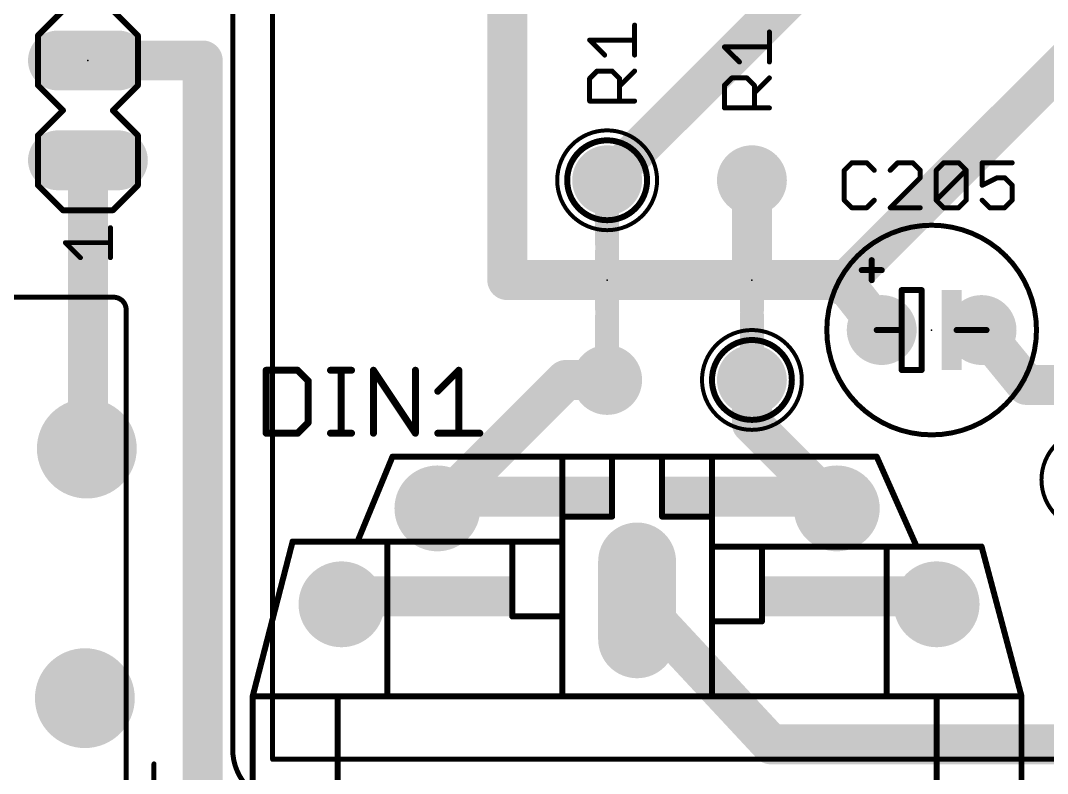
# Model space of a CAD drawing. Extents: x -4 to 220, y -9 to 53.
# Drawn here: x 97.85 to 123.98, y 8.28 to 27.43 of the extents above; entities that cross this region are included whole.
import ezdxf

# ---------------------------------------------------------------- set-up
doc = ezdxf.new("R2010")
doc.units = 0
for name, color, linetype in [('1', 14, 'CONTINUOUS'), ('16', 174, 'CONTINUOUS'), ('17', 94, 'CONTINUOUS'), ('21', 251, 'CONTINUOUS'), ('23', 178, 'CONTINUOUS'), ('25', 251, 'CONTINUOUS'), ('51', 251, 'CONTINUOUS')]:
    doc.layers.add(name, color=color, linetype=linetype)

# ---------------------------------------------------------------- blocks, each defined once
blk = doc.blocks.new('RECT')
blk.add_solid([(-0.5, -0.5), (0.5, -0.5), (-0.5, 0.5), (0.5, 0.5)])
blk = doc.blocks.new('ROUNDP')
at = {"const_width": 0.5}
blk.add_lwpolyline([(0, -0.25, 1), (0, 0.25, 1), (0, -0.25)], format="xyb", dxfattribs=at)
blk = doc.blocks.new('LONGP100')
at = {"const_width": 1}
blk.add_lwpolyline([(-0.5, 0), (0.5, 0)], dxfattribs=at)
at = {"const_width": 0.5}
for points in [[(-0.5, 0.25, 1), (-0.5, -0.25)], [(0.5, -0.25, 1), (0.5, 0.25)]]:
    blk.add_lwpolyline(points, format="xyb", dxfattribs=at)

msp = doc.modelspace()

# ---------------------------------------------------------------- linework, layer by layer
at = {"layer": '1'}
for points, const_width in [([(104.267, 8.636), (104.267, 36.195)], 0.127), ([(103.251, 29.845), (103.251, 8.89)], 0.127), ([(102.489, 26.416), (99.568, 26.416)], 1.016), ([(102.489, 5.969), (102.489, 26.416)], 1.016), ([(165.989, 8.636), (104.267, 8.636)], 0.127)]:
    msp.add_lwpolyline(points, dxfattribs=dict(at, const_width=const_width))
for points, const_width in [([(99.568, 26.67, 1), (99.568, 26.162)], 0.508), ([(102.743, 26.416, 1), (102.235, 26.416)], 0.508), ([(102.489, 26.162, 1), (102.489, 26.67)], 0.508), ([(103.251, 8.89, 0.4142), (104.648, 7.493)], 0.127), ([(103.2828, 8.89, 1), (103.2193, 8.89)], 0.0635), ([(103.2193, 8.89, 1), (103.2828, 8.89)], 0.0635), ([(104.267, 8.6678, 1), (104.267, 8.6043)], 0.0635), ([(104.2353, 8.636, 1), (104.2988, 8.636)], 0.0635)]:
    msp.add_lwpolyline(points, format="xyb", dxfattribs=dict(at, const_width=const_width))
at = {"layer": '16', "const_width": 1.016}
for points in [[(110.236, 43.307), (110.236, 20.828)], [(112.776, 23.368), (124.079, 34.671)], [(118.8085, 20.7645), (126.619, 28.575)], [(99.568, 16.383), (99.568, 23.876)], [(116.459, 20.828), (116.459, 23.368)], [(110.236, 20.828), (114.046, 20.828)], [(114.046, 20.828), (118.745, 20.828)], [(114.046, 20.828), (116.459, 20.828)], [(118.745, 20.828), (118.8085, 20.7645)], [(118.8085, 20.7645), (118.745, 20.701)], [(118.8085, 20.7645), (119.761, 19.558)], [(123.444, 18.161), (122.301, 19.558)], [(116.459, 18.288), (116.459, 18.415)], [(108.458, 15.02), (111.726, 18.288)], [(111.726, 18.288), (112.776, 18.288)], [(112.776, 18.288), (112.903, 18.288)], [(116.459, 17.179), (116.459, 18.288)], [(127.889, 18.161), (123.444, 18.161)], [(118.618, 15.02), (116.459, 17.179)], [(99.54, 16.542), (99.54, 16.383)], [(99.568, 16.383), (99.54, 16.411)], [(99.54, 16.383), (99.568, 16.383)], [(113.538, 12.68), (116.947, 9.017)], [(116.947, 9.017), (131.826, 9.017)]]:
    msp.add_lwpolyline(points, dxfattribs=at)
at = {"layer": '16'}
for points, const_width in [([(99.568, 28.956, 0.4142), (93.98, 23.368)], 1.016), ([(99.822, 23.876, 1), (99.314, 23.876)], 0.508), ([(112.5964, 23.5476, 1), (112.9556, 23.1884)], 0.508), ([(116.713, 23.368, 1), (116.205, 23.368)], 0.508), ([(110.236, 21.082, 1), (110.236, 20.574)], 0.508), ([(114.046, 21.082, 1), (114.046, 20.574)], 0.508), ([(114.046, 21.082, 1), (114.046, 20.574)], 0.508), ([(114.046, 20.574, 1), (114.046, 21.082)], 0.508), ([(116.459, 20.574, 1), (116.459, 21.082)], 0.508), ([(118.9246, 21.0076, 1), (118.5654, 20.6484)], 0.508), ([(119.0079, 20.9219, 1), (118.6091, 20.6071)], 0.508), ([(118.6289, 20.9441, 1), (118.9881, 20.5849)], 0.508), ([(118.9881, 20.5849, 1), (118.6289, 20.9441)], 0.508), ([(118.6289, 20.5849, 1), (118.9881, 20.9441)], 0.508), ([(118.745, 20.574, 1), (118.745, 21.082)], 0.508), ([(109.982, 20.828, 1), (110.49, 20.828)], 0.508), ([(116.205, 20.828, 1), (116.713, 20.828)], 0.508), ([(118.5654, 20.8806, 1), (118.9246, 20.5214)], 0.508), ([(119.5616, 19.4006, 1), (119.9604, 19.7154)], 0.508), ([(122.4976, 19.7188, 1), (122.1044, 19.3972)], 0.508), ([(116.713, 18.415, 1), (116.205, 18.415)], 0.508), ([(111.726, 18.542, 1), (111.726, 18.034)], 0.508), ([(111.9056, 18.1084, 1), (111.5464, 18.4676)], 0.508), ([(112.776, 18.542, 1), (112.776, 18.034)], 0.508), ([(112.776, 18.034, 1), (112.776, 18.542)], 0.508), ([(112.903, 18.034, 1), (112.903, 18.542)], 0.508), ([(116.713, 18.288, 1), (116.205, 18.288)], 0.508), ([(123.444, 18.415, 1), (123.444, 17.907)], 0.508), ([(123.2474, 18.0002, 1), (123.6406, 18.3218)], 0.508), ([(116.205, 18.288, 1), (116.713, 18.288)], 0.508), ([(116.6386, 17.3586, 1), (116.2794, 16.9994)], 0.508), ([(116.205, 17.179, 1), (116.713, 17.179)], 0.508), ([(99.794, 16.542, 1), (99.286, 16.542)], 0.508), ([(99.7196, 16.5906, 1), (99.3604, 16.2314)], 0.508), ([(99.54, 16.637, 1), (99.54, 16.129)], 0.508), ([(99.3884, 16.2034, 1), (99.7476, 16.5626)], 0.508), ([(99.568, 16.129, 1), (99.568, 16.637)], 0.508), ([(99.286, 16.383, 1), (99.794, 16.383)], 0.508), ([(99.314, 16.383, 1), (99.822, 16.383)], 0.508), ([(108.2784, 15.1996, 1), (108.6376, 14.8404)], 0.508), ([(118.4384, 14.8404, 1), (118.7976, 15.1996)], 0.508), ([(113.7239, 12.853, 1), (113.3521, 12.507)], 0.508), ([(93.98, 11.938, 0.4142), (98.933, 6.985)], 1.016), ([(116.947, 9.271, 1), (116.947, 8.763)], 0.508), ([(116.7611, 8.844, 1), (117.1329, 9.19)], 0.508)]:
    msp.add_lwpolyline(points, format="xyb", dxfattribs=dict(at, const_width=const_width))
at = {"layer": '21'}
for points, const_width in [([(98.298, 27.051), (98.933, 27.686)], 0.1524), ([(100.203, 27.686), (100.838, 27.051)], 0.1524), ([(98.298, 25.781), (98.298, 27.051)], 0.1524), ([(100.838, 27.051), (100.838, 25.781)], 0.1524), ([(98.933, 25.146), (98.298, 25.781)], 0.1524), ([(100.838, 25.781), (100.203, 25.146)], 0.1524), ([(98.298, 24.511), (98.933, 25.146)], 0.1524), ([(100.203, 25.146), (100.838, 24.511)], 0.1524), ([(98.298, 23.241), (98.298, 24.511)], 0.1524), ([(100.838, 24.511), (100.838, 23.241)], 0.1524), ([(98.298, 23.241), (98.933, 22.606)], 0.1524), ([(100.203, 22.606), (100.838, 23.241)], 0.1524), ([(98.933, 22.606), (100.203, 22.606)], 0.1524), ([(100.1395, 21.3995), (100.1395, 22.1622)], 0.127), ([(99.3769, 21.3995), (98.9955, 21.7808)], 0.127), ([(98.9955, 21.7808), (100.1395, 21.7808)], 0.127), ([(112.776, 21.59), (112.776, 20.066)], 0.6096), ([(116.459, 20.066), (116.459, 21.59)], 0.6096), ([(119.507, 20.828), (119.507, 21.336)], 0.1524), ([(119.253, 21.082), (119.761, 21.082)], 0.1524), ([(120.777, 20.574), (120.269, 20.574)], 0.1524), ([(120.269, 20.574), (120.269, 19.558)], 0.1524), ([(120.777, 18.542), (120.777, 20.574)], 0.1524), ([(100.2238, 20.392), (96.44, 20.392)], 0.127), ([(100.54, -0.508), (100.54, 20.0758)], 0.127), ([(119.634, 19.558), (120.269, 19.558)], 0.1524), ([(120.269, 19.558), (120.269, 18.542)], 0.1524), ([(121.666, 19.558), (122.428, 19.558)], 0.1524), ([(120.269, 18.542), (120.777, 18.542)], 0.1524), ([(111.633, 16.336), (111.633, 14.812)], 0.1524), ([(112.903, 16.336), (111.633, 16.336)], 0.1524), ([(112.903, 16.336), (112.903, 14.812)], 0.1524), ([(114.173, 16.336), (112.903, 16.336)], 0.1524), ([(115.443, 16.336), (114.173, 16.336)], 0.1524), ([(114.173, 16.336), (114.173, 14.812)], 0.1524), ([(115.443, 16.336), (115.443, 14.812)], 0.1524), ([(111.633, 14.812), (112.903, 14.812)], 0.1524), ([(111.633, 14.812), (111.633, 14.177)], 0.1524), ([(115.443, 14.812), (114.173, 14.812)], 0.1524), ([(115.443, 14.812), (115.443, 14.05)], 0.1524), ([(104.775, 14.177), (103.759, 10.24)], 0.1524), ([(111.633, 14.177), (110.363, 14.177)], 0.1524), ([(110.363, 14.177), (110.363, 12.272)], 0.1524), ([(111.633, 14.177), (111.633, 12.272)], 0.1524), ([(115.443, 14.05), (115.443, 12.145)], 0.1524), ([(116.713, 14.05), (115.443, 14.05)], 0.1524), ([(116.713, 14.05), (116.713, 12.145)], 0.1524), ([(122.301, 14.05), (123.317, 10.24)], 0.1524), ([(111.633, 12.272), (110.363, 12.272)], 0.1524), ([(111.633, 12.272), (111.633, 10.24)], 0.1524), ([(115.443, 12.145), (116.713, 12.145)], 0.1524), ([(115.443, 12.145), (115.443, 10.24)], 0.1524), ([(103.759, 5.541), (103.759, 10.24)], 0.1524), ([(105.918, 10.24), (103.759, 10.24)], 0.1524), ([(111.633, 10.24), (105.918, 10.24)], 0.1524), ([(105.918, 10.24), (105.918, 9.097)], 0.1524), ([(115.443, 10.24), (111.633, 10.24)], 0.1524), ([(121.158, 10.24), (115.443, 10.24)], 0.1524), ([(123.317, 10.24), (121.158, 10.24)], 0.1524), ([(121.158, 10.24), (121.158, 9.097)], 0.1524), ([(123.317, 5.541), (123.317, 10.24)], 0.1524)]:
    msp.add_lwpolyline(points, dxfattribs=dict(at, const_width=const_width))
for points, const_width in [([(98.3361, 27.051, 1), (98.2599, 27.051)], 0.0762), ([(98.2711, 27.0779, 1), (98.3249, 27.0241)], 0.0762), ([(100.8761, 27.051, 1), (100.7999, 27.051)], 0.0762), ([(100.8111, 27.0241, 1), (100.8649, 27.0779)], 0.0762), ([(98.2599, 25.781, 1), (98.3361, 25.781)], 0.0762), ([(98.3249, 25.8079, 1), (98.2711, 25.7541)], 0.0762), ([(100.7999, 25.781, 1), (100.8761, 25.781)], 0.0762), ([(100.8649, 25.7541, 1), (100.8111, 25.8079)], 0.0762), ([(98.9599, 25.1191, 1), (98.9061, 25.1729)], 0.0762), ([(98.9061, 25.1191, 1), (98.9599, 25.1729)], 0.0762), ([(100.2299, 25.1729, 1), (100.1761, 25.1191)], 0.0762), ([(100.1761, 25.1729, 1), (100.2299, 25.1191)], 0.0762), ([(98.3361, 24.511, 1), (98.2599, 24.511)], 0.0762), ([(98.2711, 24.5379, 1), (98.3249, 24.4841)], 0.0762), ([(100.8761, 24.511, 1), (100.7999, 24.511)], 0.0762), ([(100.8111, 24.4841, 1), (100.8649, 24.5379)], 0.0762), ([(112.776, 22.098, 1), (112.776, 24.638, 1), (112.776, 22.098)], 0.1016), ([(98.2599, 23.241, 1), (98.3361, 23.241)], 0.0762), ([(98.3249, 23.2679, 1), (98.2711, 23.2141)], 0.0762), ([(100.7999, 23.241, 1), (100.8761, 23.241)], 0.0762), ([(100.8649, 23.2141, 1), (100.8111, 23.2679)], 0.0762), ([(98.933, 22.6441, 1), (98.933, 22.5679)], 0.0762), ([(98.9061, 22.5791, 1), (98.9599, 22.6329)], 0.0762), ([(100.1761, 22.6329, 1), (100.2299, 22.5791)], 0.0762), ([(100.203, 22.5679, 1), (100.203, 22.6441)], 0.0762), ([(100.1713, 22.1622, 1), (100.1077, 22.1622)], 0.0635), ([(121.031, 16.891, 1), (121.031, 22.225, 1), (121.031, 16.891)], 0.127), ([(98.9955, 21.8126, 1), (98.9955, 21.7491)], 0.0635), ([(99.018, 21.8033, 1), (98.9731, 21.7584)], 0.0635), ([(100.1395, 21.7491, 1), (100.1395, 21.8126)], 0.0635), ([(112.9284, 21.59, 1), (112.6236, 21.59)], 0.3048), ([(116.6114, 21.59, 1), (116.3066, 21.59)], 0.3048), ([(99.3544, 21.377, 1), (99.3993, 21.422)], 0.0635), ([(100.1077, 21.3995, 1), (100.1713, 21.3995)], 0.0635), ([(119.5451, 21.336, 1), (119.4689, 21.336)], 0.0762), ([(119.253, 21.1201, 1), (119.253, 21.0439)], 0.0762), ([(119.761, 21.0439, 1), (119.761, 21.1201)], 0.0762), ([(119.4689, 20.828, 1), (119.5451, 20.828)], 0.0762), ([(120.269, 20.6121, 1), (120.269, 20.5359)], 0.0762), ([(120.3071, 20.574, 1), (120.2309, 20.574)], 0.0762), ([(120.8151, 20.574, 1), (120.7389, 20.574)], 0.0762), ([(120.777, 20.5359, 1), (120.777, 20.6121)], 0.0762), ([(100.54, 20.0758, 0.4142), (100.2238, 20.392)], 0.127), ([(100.2238, 20.4237, 1), (100.2238, 20.3603)], 0.0635), ([(100.2238, 20.3603, 1), (100.2238, 20.4237)], 0.0635), ([(100.5718, 20.0758, 1), (100.5083, 20.0758)], 0.0635), ([(112.6236, 20.066, 1), (112.9284, 20.066)], 0.3048), ([(116.3066, 20.066, 1), (116.6114, 20.066)], 0.3048), ([(100.5083, 20.0758, 1), (100.5718, 20.0758)], 0.0635), ([(116.459, 17.018, 1), (116.459, 19.558, 1), (116.459, 17.018)], 0.1016), ([(119.634, 19.5961, 1), (119.634, 19.5199)], 0.0762), ([(120.3071, 19.558, 1), (120.2309, 19.558)], 0.0762), ([(120.2309, 19.558, 1), (120.3071, 19.558)], 0.0762), ([(120.269, 19.5199, 1), (120.269, 19.5961)], 0.0762), ([(121.666, 19.5961, 1), (121.666, 19.5199)], 0.0762), ([(122.428, 19.5199, 1), (122.428, 19.5961)], 0.0762), ([(120.269, 18.5801, 1), (120.269, 18.5039)], 0.0762), ([(120.2309, 18.542, 1), (120.3071, 18.542)], 0.0762), ([(120.7389, 18.542, 1), (120.8151, 18.542)], 0.0762), ([(120.777, 18.5039, 1), (120.777, 18.5801)], 0.0762), ([(125.095, 14.478, 1), (125.095, 17.018, 1), (125.095, 14.478)], 0.1016), ([(111.6711, 16.336, 1), (111.5949, 16.336)], 0.0762), ([(111.633, 16.3741, 1), (111.633, 16.2979)], 0.0762), ([(112.9411, 16.336, 1), (112.8649, 16.336)], 0.0762), ([(112.903, 16.3741, 1), (112.903, 16.2979)], 0.0762), ([(112.903, 16.2979, 1), (112.903, 16.3741)], 0.0762), ([(114.173, 16.3741, 1), (114.173, 16.2979)], 0.0762), ([(114.2111, 16.336, 1), (114.1349, 16.336)], 0.0762), ([(114.173, 16.2979, 1), (114.173, 16.3741)], 0.0762), ([(115.4811, 16.336, 1), (115.4049, 16.336)], 0.0762), ([(115.443, 16.2979, 1), (115.443, 16.3741)], 0.0762), ([(111.633, 14.8501, 1), (111.633, 14.7739)], 0.0762), ([(111.6711, 14.812, 1), (111.5949, 14.812)], 0.0762), ([(111.5949, 14.812, 1), (111.6711, 14.812)], 0.0762), ([(112.8649, 14.812, 1), (112.9411, 14.812)], 0.0762), ([(112.903, 14.7739, 1), (112.903, 14.8501)], 0.0762), ([(114.173, 14.8501, 1), (114.173, 14.7739)], 0.0762), ([(114.1349, 14.812, 1), (114.2111, 14.812)], 0.0762), ([(115.4811, 14.812, 1), (115.4049, 14.812)], 0.0762), ([(115.4049, 14.812, 1), (115.4811, 14.812)], 0.0762), ([(115.443, 14.7739, 1), (115.443, 14.8501)], 0.0762), ([(104.8119, 14.1675, 1), (104.7381, 14.1865)], 0.0762), ([(110.363, 14.2151, 1), (110.363, 14.1389)], 0.0762), ([(110.4011, 14.177, 1), (110.3249, 14.177)], 0.0762), ([(111.6711, 14.177, 1), (111.5949, 14.177)], 0.0762), ([(111.5949, 14.177, 1), (111.6711, 14.177)], 0.0762), ([(111.633, 14.1389, 1), (111.633, 14.2151)], 0.0762), ([(115.4811, 14.05, 1), (115.4049, 14.05)], 0.0762), ([(115.443, 14.0881, 1), (115.443, 14.0119)], 0.0762), ([(116.7511, 14.05, 1), (116.6749, 14.05)], 0.0762), ([(116.713, 14.0119, 1), (116.713, 14.0881)], 0.0762), ([(122.3378, 14.0598, 1), (122.2642, 14.0402)], 0.0762), ([(115.4049, 14.05, 1), (115.4811, 14.05)], 0.0762), ([(110.363, 12.3101, 1), (110.363, 12.2339)], 0.0762), ([(110.3249, 12.272, 1), (110.4011, 12.272)], 0.0762), ([(111.6711, 12.272, 1), (111.5949, 12.272)], 0.0762), ([(111.5949, 12.272, 1), (111.6711, 12.272)], 0.0762), ([(111.633, 12.2339, 1), (111.633, 12.3101)], 0.0762), ([(115.443, 12.1831, 1), (115.443, 12.1069)], 0.0762), ([(115.4811, 12.145, 1), (115.4049, 12.145)], 0.0762), ([(115.4049, 12.145, 1), (115.4811, 12.145)], 0.0762), ([(116.6749, 12.145, 1), (116.7511, 12.145)], 0.0762), ([(116.713, 12.1069, 1), (116.713, 12.1831)], 0.0762), ([(103.7971, 10.24, 1), (103.7209, 10.24)], 0.0762), ([(103.759, 10.2781, 1), (103.759, 10.2019)], 0.0762), ([(103.7221, 10.2495, 1), (103.7959, 10.2305)], 0.0762), ([(105.918, 10.2781, 1), (105.918, 10.2019)], 0.0762), ([(105.9561, 10.24, 1), (105.8799, 10.24)], 0.0762), ([(105.918, 10.2019, 1), (105.918, 10.2781)], 0.0762), ([(111.633, 10.2781, 1), (111.633, 10.2019)], 0.0762), ([(111.5949, 10.24, 1), (111.6711, 10.24)], 0.0762), ([(111.633, 10.2019, 1), (111.633, 10.2781)], 0.0762), ([(115.443, 10.2781, 1), (115.443, 10.2019)], 0.0762), ([(115.4049, 10.24, 1), (115.4811, 10.24)], 0.0762), ([(115.443, 10.2019, 1), (115.443, 10.2781)], 0.0762), ([(121.158, 10.2781, 1), (121.158, 10.2019)], 0.0762), ([(121.1961, 10.24, 1), (121.1199, 10.24)], 0.0762), ([(121.158, 10.2019, 1), (121.158, 10.2781)], 0.0762), ([(123.3551, 10.24, 1), (123.2789, 10.24)], 0.0762), ([(123.2802, 10.2302, 1), (123.3538, 10.2498)], 0.0762), ([(123.317, 10.2019, 1), (123.317, 10.2781)], 0.0762), ([(105.8799, 9.097, 1), (105.9561, 9.097)], 0.0762), ([(121.1199, 9.097, 1), (121.1961, 9.097)], 0.0762)]:
    msp.add_lwpolyline(points, format="xyb", dxfattribs=dict(at, const_width=const_width))
at = {"layer": '23'}
for p in [(99.568, 26.416), (112.776, 20.828), (116.459, 20.828), (121.031, 19.558)]:
    msp.add_point(p, dxfattribs=at)
at = {"layer": '25'}
for points, const_width in [([(113.4745, 26.5537), (113.4745, 27.3163)], 0.127), ([(116.9035, 26.3789), (116.9035, 27.1415)], 0.127), ([(112.7118, 26.5537), (112.3305, 26.935)], 0.127), ([(112.3305, 26.935), (113.4745, 26.935)], 0.127), ([(116.1409, 26.3789), (115.7595, 26.7602)], 0.127), ([(115.7595, 26.7602), (116.9035, 26.7602)], 0.127), ([(112.3305, 25.9563), (112.5212, 26.147)], 0.127), ([(112.5212, 26.147), (112.9025, 26.147)], 0.127), ([(112.9025, 26.147), (113.0932, 25.9563)], 0.127), ([(113.0932, 25.7656), (113.4745, 26.147)], 0.127), ([(112.3305, 25.3843), (112.3305, 25.9563)], 0.127), ([(113.0932, 25.9563), (113.0932, 25.3843)], 0.127), ([(115.7595, 25.7815), (115.9502, 25.9722)], 0.127), ([(115.9502, 25.9722), (116.3315, 25.9722)], 0.127), ([(116.3315, 25.9722), (116.5222, 25.7815)], 0.127), ([(116.5222, 25.5908), (116.9035, 25.9722)], 0.127), ([(115.7595, 25.2095), (115.7595, 25.7815)], 0.127), ([(116.5222, 25.7815), (116.5222, 25.2095)], 0.127), ([(113.4745, 25.3843), (112.3305, 25.3843)], 0.127), ([(116.9035, 25.2095), (115.7595, 25.2095)], 0.127), ([(118.9992, 23.8135), (118.8085, 23.6228)], 0.127), ([(119.3805, 23.8135), (118.9992, 23.8135)], 0.127), ([(119.5712, 23.6228), (119.3805, 23.8135)], 0.127), ([(120.1686, 23.8135), (119.9779, 23.6228)], 0.127), ([(120.5499, 23.8135), (120.1686, 23.8135)], 0.127), ([(120.7405, 23.6228), (120.5499, 23.8135)], 0.127), ([(121.1473, 23.6228), (121.338, 23.8135)], 0.127), ([(121.338, 23.8135), (121.7193, 23.8135)], 0.127), ([(121.7193, 23.8135), (121.9099, 23.6228)], 0.127), ([(123.0793, 23.8135), (122.3167, 23.8135)], 0.127), ([(122.3167, 23.8135), (122.3167, 23.2415)], 0.127), ([(118.8085, 23.6228), (118.8085, 22.8602)], 0.127), ([(120.7405, 23.4322), (120.7405, 23.6228)], 0.127), ([(121.1473, 22.8602), (121.1473, 23.6228)], 0.127), ([(121.1473, 22.8602), (121.9099, 23.6228)], 0.127), ([(121.9099, 23.6228), (121.9099, 22.8602)], 0.127), ([(119.9779, 22.6695), (120.7405, 23.4322)], 0.127), ([(122.3167, 23.2415), (122.698, 23.4322)], 0.127), ([(122.698, 23.4322), (122.8887, 23.4322)], 0.127), ([(122.8887, 23.4322), (123.0793, 23.2415)], 0.127), ([(123.0793, 23.2415), (123.0793, 22.8602)], 0.127), ([(118.8085, 22.8602), (118.9992, 22.6695)], 0.127), ([(118.9992, 22.6695), (119.3805, 22.6695)], 0.127), ([(119.3805, 22.6695), (119.5712, 22.8602)], 0.127), ([(120.7405, 22.6695), (119.9779, 22.6695)], 0.127), ([(121.338, 22.6695), (121.1473, 22.8602)], 0.127), ([(121.7193, 22.6695), (121.338, 22.6695)], 0.127), ([(121.9099, 22.8602), (121.7193, 22.6695)], 0.127), ([(122.5074, 22.6695), (122.3167, 22.8602)], 0.127), ([(122.8887, 22.6695), (122.5074, 22.6695)], 0.127), ([(123.0793, 22.8602), (122.8887, 22.6695)], 0.127), ([(104.1019, 18.5345), (104.1019, 16.9329)], 0.1778), ([(104.9027, 18.5345), (104.1019, 18.5345)], 0.1778), ([(105.1696, 18.2675), (104.9027, 18.5345)], 0.1778), ([(105.7391, 18.5345), (106.2729, 18.5345)], 0.1778), ([(106.006, 16.9329), (106.006, 18.5345)], 0.1778), ([(106.8305, 16.9329), (106.8305, 18.5345)], 0.1778), ([(106.8305, 18.5345), (107.8982, 16.9329)], 0.1778), ([(107.8982, 16.9329), (107.8982, 18.5345)], 0.1778), ([(108.4677, 18.0006), (109.0015, 18.5345)], 0.1778), ([(109.0015, 18.5345), (109.0015, 16.9329)], 0.1778), ([(105.1696, 17.1998), (105.1696, 18.2675)], 0.1778), ([(104.9027, 16.9329), (105.1696, 17.1998)], 0.1778), ([(104.1019, 16.9329), (104.9027, 16.9329)], 0.1778), ([(105.7391, 16.9329), (106.2729, 16.9329)], 0.1778), ([(108.4677, 16.9329), (109.5354, 16.9329)], 0.1778), ([(101.2478, 7.485), (101.2478, 8.5188)], 0.127)]:
    msp.add_lwpolyline(points, dxfattribs=dict(at, const_width=const_width))
for points, const_width in [([(113.5063, 27.3163, 1), (113.4428, 27.3163)], 0.0635), ([(116.9353, 27.1415, 1), (116.8718, 27.1415)], 0.0635), ([(112.3305, 26.9668, 1), (112.3305, 26.9033)], 0.0635), ([(112.353, 26.9575, 1), (112.3081, 26.9126)], 0.0635), ([(113.4745, 26.9033, 1), (113.4745, 26.9668)], 0.0635), ([(115.7595, 26.792, 1), (115.7595, 26.7285)], 0.0635), ([(115.782, 26.7827, 1), (115.7371, 26.7378)], 0.0635), ([(116.9035, 26.7285, 1), (116.9035, 26.792)], 0.0635), ([(112.6894, 26.5312, 1), (112.7343, 26.5762)], 0.0635), ([(113.4428, 26.5537, 1), (113.5063, 26.5537)], 0.0635), ([(116.1184, 26.3564, 1), (116.1633, 26.4013)], 0.0635), ([(116.8718, 26.3789, 1), (116.9353, 26.3789)], 0.0635), ([(112.5212, 26.1787, 1), (112.5212, 26.1152)], 0.0635), ([(112.5436, 26.1245, 1), (112.4987, 26.1694)], 0.0635), ([(112.925, 26.1694, 1), (112.8801, 26.1245)], 0.0635), ([(112.9025, 26.1152, 1), (112.9025, 26.1787)], 0.0635), ([(113.497, 26.1245, 1), (113.452, 26.1694)], 0.0635), ([(112.3623, 25.9563, 1), (112.2988, 25.9563)], 0.0635), ([(112.3081, 25.9787, 1), (112.353, 25.9338)], 0.0635), ([(113.1249, 25.9563, 1), (113.0614, 25.9563)], 0.0635), ([(113.0707, 25.9338, 1), (113.1156, 25.9787)], 0.0635), ([(115.9502, 26.0039, 1), (115.9502, 25.9404)], 0.0635), ([(115.9726, 25.9497, 1), (115.9277, 25.9946)], 0.0635), ([(116.354, 25.9946, 1), (116.3091, 25.9497)], 0.0635), ([(116.3315, 25.9404, 1), (116.3315, 26.0039)], 0.0635), ([(116.926, 25.9497, 1), (116.881, 25.9946)], 0.0635), ([(113.0707, 25.7881, 1), (113.1156, 25.7432)], 0.0635), ([(115.7913, 25.7815, 1), (115.7278, 25.7815)], 0.0635), ([(115.7371, 25.8039, 1), (115.782, 25.759)], 0.0635), ([(116.5539, 25.7815, 1), (116.4904, 25.7815)], 0.0635), ([(116.4997, 25.6133, 1), (116.5446, 25.5684)], 0.0635), ([(116.4997, 25.759, 1), (116.5446, 25.8039)], 0.0635), ([(112.3305, 25.4161, 1), (112.3305, 25.3526)], 0.0635), ([(112.2988, 25.3843, 1), (112.3623, 25.3843)], 0.0635), ([(113.0614, 25.3843, 1), (113.1249, 25.3843)], 0.0635), ([(113.4745, 25.3526, 1), (113.4745, 25.4161)], 0.0635), ([(115.7595, 25.2413, 1), (115.7595, 25.1778)], 0.0635), ([(115.7278, 25.2095, 1), (115.7913, 25.2095)], 0.0635), ([(116.4904, 25.2095, 1), (116.5539, 25.2095)], 0.0635), ([(116.9035, 25.1778, 1), (116.9035, 25.2413)], 0.0635), ([(118.9992, 23.8452, 1), (118.9992, 23.7817)], 0.0635), ([(119.0216, 23.791, 1), (118.9767, 23.8359)], 0.0635), ([(119.4029, 23.8359, 1), (119.358, 23.791)], 0.0635), ([(119.3805, 23.7817, 1), (119.3805, 23.8452)], 0.0635), ([(120.1686, 23.8452, 1), (120.1686, 23.7817)], 0.0635), ([(120.191, 23.791, 1), (120.1461, 23.8359)], 0.0635), ([(120.5723, 23.8359, 1), (120.5274, 23.791)], 0.0635), ([(120.5499, 23.7817, 1), (120.5499, 23.8452)], 0.0635), ([(121.338, 23.8452, 1), (121.338, 23.7817)], 0.0635), ([(121.3604, 23.791, 1), (121.3155, 23.8359)], 0.0635), ([(121.7417, 23.8359, 1), (121.6968, 23.791)], 0.0635), ([(121.7193, 23.7817, 1), (121.7193, 23.8452)], 0.0635), ([(122.3484, 23.8135, 1), (122.2849, 23.8135)], 0.0635), ([(122.3167, 23.8452, 1), (122.3167, 23.7817)], 0.0635), ([(123.0793, 23.7817, 1), (123.0793, 23.8452)], 0.0635), ([(118.8403, 23.6228, 1), (118.7768, 23.6228)], 0.0635), ([(118.786, 23.6453, 1), (118.831, 23.6004)], 0.0635), ([(119.5487, 23.6004, 1), (119.5936, 23.6453)], 0.0635), ([(119.9554, 23.6453, 1), (120.0003, 23.6004)], 0.0635), ([(120.7723, 23.6228, 1), (120.7088, 23.6228)], 0.0635), ([(120.7181, 23.6004, 1), (120.763, 23.6453)], 0.0635), ([(121.179, 23.6228, 1), (121.1155, 23.6228)], 0.0635), ([(121.1248, 23.6453, 1), (121.1697, 23.6004)], 0.0635), ([(121.9417, 23.6228, 1), (121.8782, 23.6228)], 0.0635), ([(121.9324, 23.6004, 1), (121.8875, 23.6453)], 0.0635), ([(121.8875, 23.6004, 1), (121.9324, 23.6453)], 0.0635), ([(120.7088, 23.4322, 1), (120.7723, 23.4322)], 0.0635), ([(120.763, 23.4097, 1), (120.7181, 23.4546)], 0.0635), ([(122.2849, 23.2415, 1), (122.3484, 23.2415)], 0.0635), ([(122.3025, 23.2699, 1), (122.3309, 23.2131)], 0.0635), ([(122.698, 23.4639, 1), (122.698, 23.4004)], 0.0635), ([(122.7122, 23.4038, 1), (122.6838, 23.4605)], 0.0635), ([(122.9111, 23.4546, 1), (122.8662, 23.4097)], 0.0635), ([(122.8887, 23.4004, 1), (122.8887, 23.4639)], 0.0635), ([(123.1111, 23.2415, 1), (123.0476, 23.2415)], 0.0635), ([(123.0569, 23.219, 1), (123.1018, 23.2639)], 0.0635), ([(118.831, 22.8826, 1), (118.786, 22.8377)], 0.0635), ([(118.7768, 22.8602, 1), (118.8403, 22.8602)], 0.0635), ([(118.9992, 22.7012, 1), (118.9992, 22.6378)], 0.0635), ([(119.3805, 22.6378, 1), (119.3805, 22.7012)], 0.0635), ([(119.5936, 22.8377, 1), (119.5487, 22.8826)], 0.0635), ([(119.9779, 22.7012, 1), (119.9779, 22.6378)], 0.0635), ([(120.7405, 22.6378, 1), (120.7405, 22.7012)], 0.0635), ([(121.1155, 22.8602, 1), (121.179, 22.8602)], 0.0635), ([(121.1697, 22.8826, 1), (121.1248, 22.8377)], 0.0635), ([(121.1248, 22.8826, 1), (121.1697, 22.8377)], 0.0635), ([(121.338, 22.7012, 1), (121.338, 22.6378)], 0.0635), ([(121.7193, 22.6378, 1), (121.7193, 22.7012)], 0.0635), ([(121.8782, 22.8602, 1), (121.9417, 22.8602)], 0.0635), ([(121.9324, 22.8377, 1), (121.8875, 22.8826)], 0.0635), ([(122.3391, 22.8826, 1), (122.2942, 22.8377)], 0.0635), ([(122.5074, 22.7012, 1), (122.5074, 22.6378)], 0.0635), ([(122.8887, 22.6378, 1), (122.8887, 22.7012)], 0.0635), ([(123.0476, 22.8602, 1), (123.1111, 22.8602)], 0.0635), ([(123.1018, 22.8377, 1), (123.0569, 22.8826)], 0.0635), ([(118.9767, 22.647, 1), (119.0216, 22.692)], 0.0635), ([(119.358, 22.692, 1), (119.4029, 22.647)], 0.0635), ([(119.9554, 22.692, 1), (120.0003, 22.647)], 0.0635), ([(121.3155, 22.647, 1), (121.3604, 22.692)], 0.0635), ([(121.6968, 22.692, 1), (121.7417, 22.647)], 0.0635), ([(122.4849, 22.647, 1), (122.5298, 22.692)], 0.0635), ([(122.8662, 22.692, 1), (122.9111, 22.647)], 0.0635), ([(104.1019, 18.5789, 1), (104.1019, 18.49)], 0.0889), ([(104.1463, 18.5345, 1), (104.0575, 18.5345)], 0.0889), ([(104.9341, 18.5659, 1), (104.8713, 18.503)], 0.0889), ([(104.9027, 18.49, 1), (104.9027, 18.5789)], 0.0889), ([(105.7391, 18.5789, 1), (105.7391, 18.49)], 0.0889), ([(106.0504, 18.5345, 1), (105.9615, 18.5345)], 0.0889), ([(106.2729, 18.49, 1), (106.2729, 18.5789)], 0.0889), ([(106.8749, 18.5345, 1), (106.786, 18.5345)], 0.0889), ([(106.8675, 18.5591, 1), (106.7935, 18.5098)], 0.0889), ([(107.9427, 18.5345, 1), (107.8538, 18.5345)], 0.0889), ([(109.046, 18.5345, 1), (108.9571, 18.5345)], 0.0889), ([(109.0329, 18.503, 1), (108.9701, 18.5659)], 0.0889), ([(105.2141, 18.2675, 1), (105.1252, 18.2675)], 0.0889), ([(105.1382, 18.2361, 1), (105.201, 18.299)], 0.0889), ([(108.4362, 18.032, 1), (108.4991, 17.9692)], 0.0889), ([(105.1252, 17.1998, 1), (105.2141, 17.1998)], 0.0889), ([(105.201, 17.1684, 1), (105.1382, 17.2313)], 0.0889), ([(104.1019, 16.9774, 1), (104.1019, 16.8884)], 0.0889), ([(104.8713, 16.9643, 1), (104.9341, 16.9015)], 0.0889), ([(104.9027, 16.8884, 1), (104.9027, 16.9774)], 0.0889), ([(105.7391, 16.9774, 1), (105.7391, 16.8884)], 0.0889), ([(106.2729, 16.8884, 1), (106.2729, 16.9774)], 0.0889), ([(107.8612, 16.9082, 1), (107.9352, 16.9576)], 0.0889), ([(108.4677, 16.9774, 1), (108.4677, 16.8884)], 0.0889), ([(109.5354, 16.8884, 1), (109.5354, 16.9774)], 0.0889), ([(104.0575, 16.9329, 1), (104.1463, 16.9329)], 0.0889), ([(105.9615, 16.9329, 1), (106.0504, 16.9329)], 0.0889), ([(106.786, 16.9329, 1), (106.8749, 16.9329)], 0.0889), ([(107.8538, 16.9329, 1), (107.9427, 16.9329)], 0.0889), ([(108.9571, 16.9329, 1), (109.046, 16.9329)], 0.0889), ([(101.2795, 8.5188, 1), (101.216, 8.5188)], 0.0635)]:
    msp.add_lwpolyline(points, format="xyb", dxfattribs=dict(at, const_width=const_width))
at = {"layer": '51'}
for points, const_width in [([(112.776, 22.352, 1), (112.776, 24.384, 1), (112.776, 22.352)], 0.1524), ([(112.9284, 23.368, 1), (112.6236, 23.368)], 0.3048), ([(116.6114, 23.368, 1), (116.3066, 23.368)], 0.3048), ([(112.6236, 21.717, 1), (112.9284, 21.717)], 0.3048), ([(116.3066, 21.717, 1), (116.6114, 21.717)], 0.3048), ([(112.9284, 19.939, 1), (112.6236, 19.939)], 0.3048), ([(116.6114, 19.939, 1), (116.3066, 19.939)], 0.3048), ([(116.459, 17.272, 1), (116.459, 19.304, 1), (116.459, 17.272)], 0.1524), ([(112.6236, 18.288, 1), (112.9284, 18.288)], 0.3048), ([(116.3066, 18.288, 1), (116.6114, 18.288)], 0.3048), ([(107.315, 16.3741, 1), (107.315, 16.2979)], 0.0762), ([(107.3502, 16.3215, 1), (107.2798, 16.3505)], 0.0762), ([(111.633, 16.2979, 1), (111.633, 16.3741)], 0.0762), ([(115.443, 16.3741, 1), (115.443, 16.2979)], 0.0762), ([(119.6688, 16.3515, 1), (119.5992, 16.3205)], 0.0762), ([(119.634, 16.2979, 1), (119.634, 16.3741)], 0.0762), ([(104.775, 14.2151, 1), (104.775, 14.1389)], 0.0762), ([(106.426, 14.2151, 1), (106.426, 14.1389)], 0.0762), ([(106.3908, 14.1915, 1), (106.4612, 14.1625)], 0.0762), ([(106.426, 14.1389, 1), (106.426, 14.2151)], 0.0762), ([(107.2261, 14.177, 1), (107.1499, 14.177)], 0.0762), ([(107.188, 14.2151, 1), (107.188, 14.1389)], 0.0762), ([(107.188, 14.1389, 1), (107.188, 14.2151)], 0.0762), ([(110.363, 14.1389, 1), (110.363, 14.2151)], 0.0762), ([(116.713, 14.0881, 1), (116.713, 14.0119)], 0.0762), ([(119.888, 14.0881, 1), (119.888, 14.0119)], 0.0762), ([(119.9261, 14.05, 1), (119.8499, 14.05)], 0.0762), ([(119.888, 14.0119, 1), (119.888, 14.0881)], 0.0762), ([(120.65, 14.0881, 1), (120.65, 14.0119)], 0.0762), ([(120.65, 14.0119, 1), (120.65, 14.0881)], 0.0762), ([(122.301, 14.0119, 1), (122.301, 14.0881)], 0.0762), ([(120.6152, 14.0345, 1), (120.6848, 14.0655)], 0.0762), ([(107.1499, 10.24, 1), (107.2261, 10.24)], 0.0762), ([(119.8499, 10.24, 1), (119.9261, 10.24)], 0.0762), ([(105.9561, 9.097, 1), (105.8799, 9.097)], 0.0762), ([(121.1961, 9.097, 1), (121.1199, 9.097)], 0.0762)]:
    msp.add_lwpolyline(points, format="xyb", dxfattribs=dict(at, const_width=const_width))
for points, const_width in [([(112.776, 23.368), (112.776, 21.717)], 0.6096), ([(116.459, 21.717), (116.459, 23.368)], 0.6096), ([(112.776, 19.939), (112.776, 18.288)], 0.6096), ([(116.459, 18.288), (116.459, 19.939)], 0.6096), ([(106.426, 14.177), (107.315, 16.336)], 0.1524), ([(111.633, 16.336), (107.315, 16.336)], 0.1524), ([(119.634, 16.336), (115.443, 16.336)], 0.1524), ([(119.634, 16.336), (120.65, 14.05)], 0.1524), ([(104.775, 14.177), (106.426, 14.177)], 0.1524), ([(107.188, 14.177), (106.426, 14.177)], 0.1524), ([(107.188, 14.177), (107.188, 10.24)], 0.1524), ([(110.363, 14.177), (107.188, 14.177)], 0.1524), ([(119.888, 14.05), (116.713, 14.05)], 0.1524), ([(120.65, 14.05), (119.888, 14.05)], 0.1524), ([(119.888, 14.05), (119.888, 10.24)], 0.1524), ([(122.301, 14.05), (120.65, 14.05)], 0.1524), ([(105.918, 9.097), (105.918, 6.303)], 0.1524), ([(121.158, 9.097), (121.158, 6.303)], 0.1524)]:
    msp.add_lwpolyline(points, dxfattribs=dict(at, const_width=const_width))

# ---------------------------------------------------------------- block references
at = {"layer": '17'}
for name, p, xscale, yscale, rotation in [('LONGP100', (99.568, 26.416), 1.524, 1.524, 180), ('LONGP100', (99.568, 26.416), 1.524, 1.524, 180), ('ROUNDP', (99.568, 26.416), 1.524, 1.524, 180), ('ROUNDP', (99.568, 26.416), 1.524, 1.524, 180), ('ROUNDP', (99.568, 26.416), 1.524, 1.524, 180), ('ROUNDP', (99.568, 26.416), 1.524, 1.524, 180), ('ROUNDP', (99.568, 26.416), 1.524, 1.524, 180), ('ROUNDP', (99.568, 26.416), 1.524, 1.524, 180), ('ROUNDP', (99.568, 26.416), 1.524, 1.524, 180), ('ROUNDP', (99.568, 26.416), 1.524, 1.524, 180), ('ROUNDP', (99.568, 26.416), 1.524, 1.524, 180), ('ROUNDP', (99.568, 26.416), 1.524, 1.524, 180), ('ROUNDP', (99.568, 26.416), 1.524, 1.524, 180), ('ROUNDP', (99.568, 26.416), 1.524, 1.524, 180), ('ROUNDP', (99.568, 26.416), 1.524, 1.524, 180), ('ROUNDP', (99.568, 26.416), 1.524, 1.524, 180), ('LONGP100', (99.568, 23.876), 1.524, 1.524, 180), ('LONGP100', (99.568, 23.876), 1.524, 1.524, 180), ('ROUNDP', (99.568, 23.876), 1.524, 1.524, 180), ('ROUNDP', (99.568, 23.876), 1.524, 1.524, 180), ('ROUNDP', (99.568, 23.876), 1.524, 1.524, 180), ('ROUNDP', (99.568, 23.876), 1.524, 1.524, 180), ('ROUNDP', (99.568, 23.876), 1.524, 1.524, 180), ('ROUNDP', (99.568, 23.876), 1.524, 1.524, 180), ('ROUNDP', (99.568, 23.876), 1.524, 1.524, 180), ('ROUNDP', (99.568, 23.876), 1.524, 1.524, 180), ('ROUNDP', (99.568, 23.876), 1.524, 1.524, 180), ('ROUNDP', (99.568, 23.876), 1.524, 1.524, 180), ('ROUNDP', (99.568, 23.876), 1.524, 1.524, 180), ('ROUNDP', (99.568, 23.876), 1.524, 1.524, 180), ('ROUNDP', (99.568, 23.876), 1.524, 1.524, 180), ('ROUNDP', (99.568, 23.876), 1.524, 1.524, 180), ('ROUNDP', (112.776, 23.368), 1.778, 1.778, 270), ('ROUNDP', (112.776, 23.368), 1.778, 1.778, 270), ('ROUNDP', (112.776, 23.368), 1.508, 1.508, 270), ('ROUNDP', (112.776, 23.368), 1.508, 1.508, 270), ('ROUNDP', (112.776, 23.368), 1.508, 1.508, 270), ('ROUNDP', (112.776, 23.368), 1.508, 1.508, 270), ('ROUNDP', (112.776, 23.368), 1.508, 1.508, 270), ('ROUNDP', (112.776, 23.368), 1.508, 1.508, 270), ('ROUNDP', (112.776, 23.368), 1.508, 1.508, 270), ('ROUNDP', (112.776, 23.368), 1.508, 1.508, 270), ('ROUNDP', (112.776, 23.368), 1.508, 1.508, 270), ('ROUNDP', (112.776, 23.368), 1.508, 1.508, 270), ('ROUNDP', (112.776, 23.368), 1.508, 1.508, 270), ('ROUNDP', (112.776, 23.368), 1.508, 1.508, 270), ('ROUNDP', (112.776, 23.368), 1.508, 1.508, 270), ('ROUNDP', (112.776, 23.368), 1.508, 1.508, 270), ('ROUNDP', (116.459, 23.368), 1.778, 1.778, 90), ('ROUNDP', (116.459, 23.368), 1.778, 1.778, 90), ('ROUNDP', (116.459, 23.368), 1.508, 1.508, 90), ('ROUNDP', (116.459, 23.368), 1.508, 1.508, 90), ('ROUNDP', (116.459, 23.368), 1.508, 1.508, 90), ('ROUNDP', (116.459, 23.368), 1.508, 1.508, 90), ('ROUNDP', (116.459, 23.368), 1.508, 1.508, 90), ('ROUNDP', (116.459, 23.368), 1.508, 1.508, 90), ('ROUNDP', (116.459, 23.368), 1.508, 1.508, 90), ('ROUNDP', (116.459, 23.368), 1.508, 1.508, 90), ('ROUNDP', (116.459, 23.368), 1.508, 1.508, 90), ('ROUNDP', (116.459, 23.368), 1.508, 1.508, 90), ('ROUNDP', (116.459, 23.368), 1.508, 1.508, 90), ('ROUNDP', (116.459, 23.368), 1.508, 1.508, 90), ('ROUNDP', (116.459, 23.368), 1.508, 1.508, 90), ('ROUNDP', (116.459, 23.368), 1.508, 1.508, 90), ('ROUNDP', (112.776, 18.288), 1.778, 1.778, 270), ('ROUNDP', (112.776, 18.288), 1.778, 1.778, 270), ('ROUNDP', (116.459, 18.288), 1.778, 1.778, 90), ('ROUNDP', (116.459, 18.288), 1.778, 1.778, 90), ('ROUNDP', (112.776, 18.288), 1.508, 1.508, 270), ('ROUNDP', (112.776, 18.288), 1.508, 1.508, 270), ('ROUNDP', (112.776, 18.288), 1.508, 1.508, 270), ('ROUNDP', (112.776, 18.288), 1.508, 1.508, 270), ('ROUNDP', (112.776, 18.288), 1.508, 1.508, 270), ('ROUNDP', (112.776, 18.288), 1.508, 1.508, 270), ('ROUNDP', (112.776, 18.288), 1.508, 1.508, 270), ('ROUNDP', (112.776, 18.288), 1.508, 1.508, 270), ('ROUNDP', (112.776, 18.288), 1.508, 1.508, 270), ('ROUNDP', (112.776, 18.288), 1.508, 1.508, 270), ('ROUNDP', (112.776, 18.288), 1.508, 1.508, 270), ('ROUNDP', (112.776, 18.288), 1.508, 1.508, 270), ('ROUNDP', (112.776, 18.288), 1.508, 1.508, 270), ('ROUNDP', (112.776, 18.288), 1.508, 1.508, 270), ('ROUNDP', (116.459, 18.288), 1.508, 1.508, 90), ('ROUNDP', (116.459, 18.288), 1.508, 1.508, 90), ('ROUNDP', (116.459, 18.288), 1.508, 1.508, 90), ('ROUNDP', (116.459, 18.288), 1.508, 1.508, 90), ('ROUNDP', (116.459, 18.288), 1.508, 1.508, 90), ('ROUNDP', (116.459, 18.288), 1.508, 1.508, 90), ('ROUNDP', (116.459, 18.288), 1.508, 1.508, 90), ('ROUNDP', (116.459, 18.288), 1.508, 1.508, 90), ('ROUNDP', (116.459, 18.288), 1.508, 1.508, 90), ('ROUNDP', (116.459, 18.288), 1.508, 1.508, 90), ('ROUNDP', (116.459, 18.288), 1.508, 1.508, 90), ('ROUNDP', (116.459, 18.288), 1.508, 1.508, 90), ('ROUNDP', (116.459, 18.288), 1.508, 1.508, 90), ('ROUNDP', (116.459, 18.288), 1.508, 1.508, 90), ('LONGP100', (113.538, 12.68), 1.9812, 1.9812, 90), ('LONGP100', (113.538, 12.68), 1.9812, 1.9812, 90), ('ROUNDP', (113.538, 12.68), 1.9812, 1.9812, 90), ('ROUNDP', (113.538, 12.68), 1.9812, 1.9812, 90), ('ROUNDP', (113.538, 12.68), 1.9812, 1.9812, 90), ('ROUNDP', (113.538, 12.68), 1.9812, 1.9812, 90), ('ROUNDP', (113.538, 12.68), 1.9812, 1.9812, 90), ('ROUNDP', (113.538, 12.68), 1.9812, 1.9812, 90), ('ROUNDP', (113.538, 12.68), 1.9812, 1.9812, 90), ('ROUNDP', (113.538, 12.68), 1.9812, 1.9812, 90), ('ROUNDP', (113.538, 12.68), 1.9812, 1.9812, 90), ('ROUNDP', (113.538, 12.68), 1.9812, 1.9812, 90), ('ROUNDP', (113.538, 12.68), 1.9812, 1.9812, 90), ('ROUNDP', (113.538, 12.68), 1.9812, 1.9812, 90), ('ROUNDP', (113.538, 12.68), 1.9812, 1.9812, 90), ('ROUNDP', (113.538, 12.68), 1.9812, 1.9812, 90)]:
    msp.add_blockref(name, p, dxfattribs=dict(at, xscale=xscale, yscale=yscale, rotation=rotation))
for p, xscale, yscale in [((119.761, 19.558), 1.778, 1.778), ((119.761, 19.558), 1.778, 1.778), ((122.301, 19.558), 1.778, 1.778), ((122.301, 19.558), 1.778, 1.778), ((119.761, 19.558), 1.508, 1.508), ((119.761, 19.558), 1.508, 1.508), ((119.761, 19.558), 1.508, 1.508), ((119.761, 19.558), 1.508, 1.508), ((119.761, 19.558), 1.508, 1.508), ((119.761, 19.558), 1.508, 1.508), ((119.761, 19.558), 1.508, 1.508), ((119.761, 19.558), 1.508, 1.508), ((119.761, 19.558), 1.508, 1.508), ((119.761, 19.558), 1.508, 1.508), ((119.761, 19.558), 1.508, 1.508), ((119.761, 19.558), 1.508, 1.508), ((119.761, 19.558), 1.508, 1.508), ((119.761, 19.558), 1.508, 1.508), ((122.301, 19.558), 1.508, 1.508), ((122.301, 19.558), 1.508, 1.508), ((122.301, 19.558), 1.508, 1.508), ((122.301, 19.558), 1.508, 1.508), ((122.301, 19.558), 1.508, 1.508), ((122.301, 19.558), 1.508, 1.508), ((122.301, 19.558), 1.508, 1.508), ((122.301, 19.558), 1.508, 1.508), ((122.301, 19.558), 1.508, 1.508), ((122.301, 19.558), 1.508, 1.508), ((122.301, 19.558), 1.508, 1.508), ((122.301, 19.558), 1.508, 1.508), ((122.301, 19.558), 1.508, 1.508), ((122.301, 19.558), 1.508, 1.508), ((99.54, 16.542), 2.54, 2.54), ((99.54, 16.542), 2.54, 2.54), ((99.54, 16.542), 2.4, 2.4), ((99.54, 16.542), 2.4, 2.4), ((99.54, 16.542), 2.4, 2.4), ((99.54, 16.542), 2.4, 2.4), ((99.54, 16.542), 2.4, 2.4), ((99.54, 16.542), 2.4, 2.4), ((99.54, 16.542), 2.4, 2.4), ((99.54, 16.542), 2.4, 2.4), ((99.54, 16.542), 2.4, 2.4), ((99.54, 16.542), 2.4, 2.4), ((99.54, 16.542), 2.4, 2.4), ((99.54, 16.542), 2.4, 2.4), ((99.54, 16.542), 2.4, 2.4), ((99.54, 16.542), 2.4, 2.4), ((108.458, 15.02), 2.1844, 2.1844), ((108.458, 15.02), 2.1844, 2.1844), ((108.458, 15.02), 1.9812, 1.9812), ((108.458, 15.02), 1.9812, 1.9812), ((108.458, 15.02), 1.9812, 1.9812), ((108.458, 15.02), 1.9812, 1.9812), ((108.458, 15.02), 1.9812, 1.9812), ((108.458, 15.02), 1.9812, 1.9812), ((108.458, 15.02), 1.9812, 1.9812), ((108.458, 15.02), 1.9812, 1.9812), ((108.458, 15.02), 1.9812, 1.9812), ((108.458, 15.02), 1.9812, 1.9812), ((108.458, 15.02), 1.9812, 1.9812), ((108.458, 15.02), 1.9812, 1.9812), ((108.458, 15.02), 1.9812, 1.9812), ((108.458, 15.02), 1.9812, 1.9812), ((118.618, 15.02), 2.1844, 2.1844), ((118.618, 15.02), 2.1844, 2.1844), ((118.618, 15.02), 1.9812, 1.9812), ((118.618, 15.02), 1.9812, 1.9812), ((118.618, 15.02), 1.9812, 1.9812), ((118.618, 15.02), 1.9812, 1.9812), ((118.618, 15.02), 1.9812, 1.9812), ((118.618, 15.02), 1.9812, 1.9812), ((118.618, 15.02), 1.9812, 1.9812), ((118.618, 15.02), 1.9812, 1.9812), ((118.618, 15.02), 1.9812, 1.9812), ((118.618, 15.02), 1.9812, 1.9812), ((118.618, 15.02), 1.9812, 1.9812), ((118.618, 15.02), 1.9812, 1.9812), ((118.618, 15.02), 1.9812, 1.9812), ((118.618, 15.02), 1.9812, 1.9812), ((106.018, 12.58), 2.1844, 2.1844), ((106.018, 12.58), 2.1844, 2.1844), ((121.158, 12.58), 2.1844, 2.1844), ((121.158, 12.58), 2.1844, 2.1844), ((106.018, 12.58), 1.9812, 1.9812), ((106.018, 12.58), 1.9812, 1.9812), ((106.018, 12.58), 1.9812, 1.9812), ((106.018, 12.58), 1.9812, 1.9812), ((106.018, 12.58), 1.9812, 1.9812), ((106.018, 12.58), 1.9812, 1.9812), ((106.018, 12.58), 1.9812, 1.9812), ((106.018, 12.58), 1.9812, 1.9812), ((106.018, 12.58), 1.9812, 1.9812), ((106.018, 12.58), 1.9812, 1.9812), ((106.018, 12.58), 1.9812, 1.9812), ((106.018, 12.58), 1.9812, 1.9812), ((106.018, 12.58), 1.9812, 1.9812), ((106.018, 12.58), 1.9812, 1.9812), ((121.158, 12.58), 1.9812, 1.9812), ((121.158, 12.58), 1.9812, 1.9812), ((121.158, 12.58), 1.9812, 1.9812), ((121.158, 12.58), 1.9812, 1.9812), ((121.158, 12.58), 1.9812, 1.9812), ((121.158, 12.58), 1.9812, 1.9812), ((121.158, 12.58), 1.9812, 1.9812), ((121.158, 12.58), 1.9812, 1.9812), ((121.158, 12.58), 1.9812, 1.9812), ((121.158, 12.58), 1.9812, 1.9812), ((121.158, 12.58), 1.9812, 1.9812), ((121.158, 12.58), 1.9812, 1.9812), ((121.158, 12.58), 1.9812, 1.9812), ((121.158, 12.58), 1.9812, 1.9812), ((99.49, 10.192), 2.54, 2.54), ((99.49, 10.192), 2.54, 2.54), ((99.49, 10.192), 2.4, 2.4), ((99.49, 10.192), 2.4, 2.4), ((99.49, 10.192), 2.4, 2.4), ((99.49, 10.192), 2.4, 2.4), ((99.49, 10.192), 2.4, 2.4), ((99.49, 10.192), 2.4, 2.4), ((99.49, 10.192), 2.4, 2.4), ((99.49, 10.192), 2.4, 2.4), ((99.49, 10.192), 2.4, 2.4), ((99.49, 10.192), 2.4, 2.4), ((99.49, 10.192), 2.4, 2.4), ((99.49, 10.192), 2.4, 2.4), ((99.49, 10.192), 2.4, 2.4), ((99.49, 10.192), 2.4, 2.4)]:
    msp.add_blockref('ROUNDP', p, dxfattribs=dict(at, xscale=xscale, yscale=yscale))
at = {"layer": '21', "xscale": 0.508, "yscale": 2.032}
msp.add_blockref('RECT', (121.539, 19.558), dxfattribs=at)
at = {"layer": '51', "xscale": 0.508, "yscale": 0.508, "rotation": 90}
for p in [(99.568, 26.416), (99.568, 23.876)]:
    msp.add_blockref('RECT', p, dxfattribs=at)
at = {"layer": '51', "xscale": 4.826, "yscale": 1.016}
for p in [(110.49, 15.32), (116.586, 15.32), (107.95, 12.78), (119.126, 12.78)]:
    msp.add_blockref('RECT', p, dxfattribs=at)

doc.saveas('drawing.dxf')
